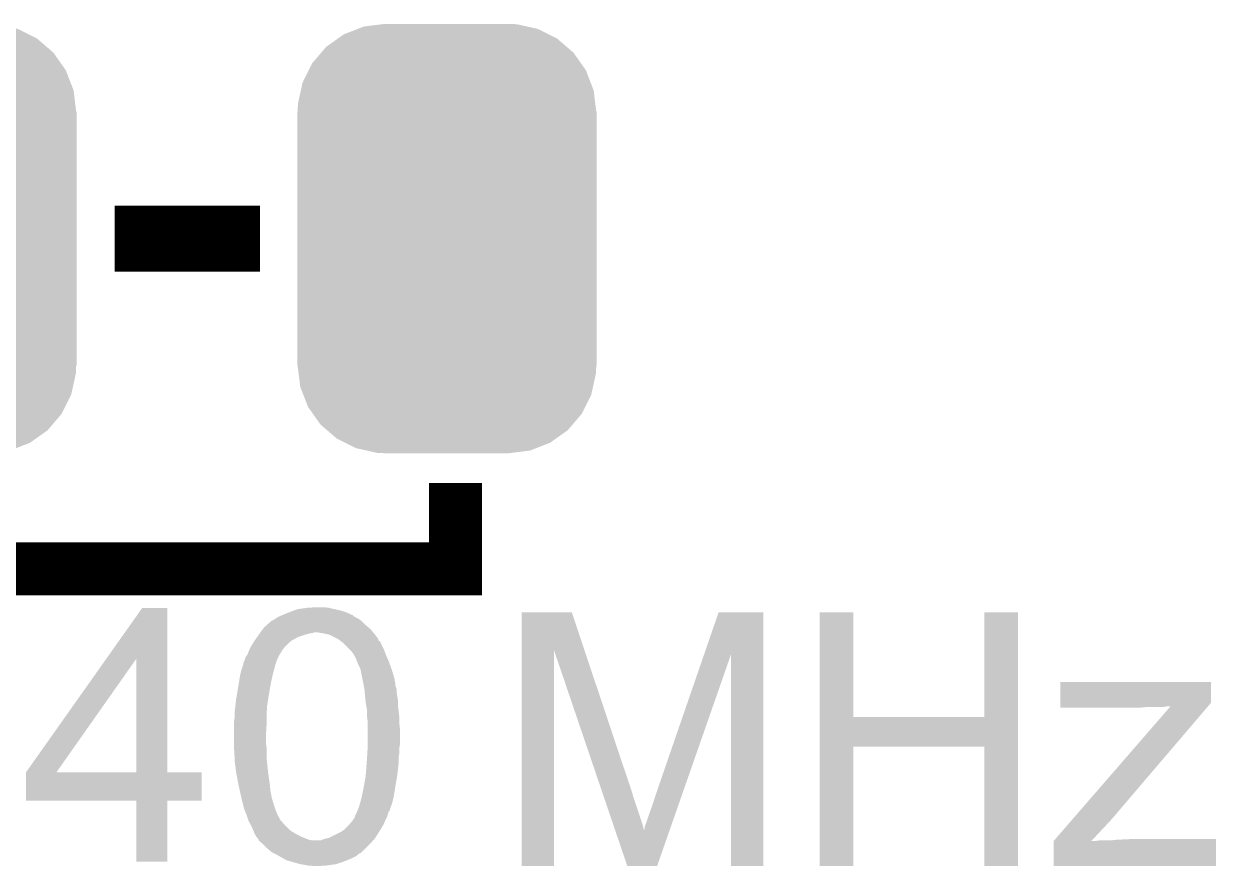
# Model space of a CAD drawing. Extents: x -4.2 to 27.1, y -3.9 to 55.1.
# Drawn here: x 15.232 to 19.815, y 8.255 to 11.493 of the extents above; entities that cross this region are included whole.
import ezdxf

# ---------------------------------------------------------------- set-up
doc = ezdxf.new("R2010")
doc.units = 0
doc.layers.get('0').update_dxf_attribs({"linetype": 'CONTINUOUS'})
doc.layers.add('MCP2517FD_CLICK_GTO', color=14, linetype='CONTINUOUS')
doc.layers.add('MCP2517FD_CLICK_GTS', color=12, linetype='CONTINUOUS')

# ---------------------------------------------------------------- blocks, each defined once
blk = doc.blocks.new('CUSTOM_99')
for points in [[(-0.250324, 0.823868), (-0.23749, 0.8255), (0.269384, 0.823868), (0.23749, 0.8255)], [(-0.419776, 0.768546), (-0.39657, 0.785018), (0.42393, 0.768546), (0.391218, 0.785018)], [(-0.39657, 0.785018), (-0.343448, 0.805738), (0.391218, 0.785018), (0.350068, 0.805738)], [(-0.343448, 0.805738), (-0.319526, 0.815068), (0.350068, 0.805738), (0.308548, 0.815068)], [(-0.319526, 0.815068), (-0.250324, 0.823868), (0.308548, 0.815068), (0.269384, 0.823868)], [(-0.483376, 0.714526), (-0.464004, 0.73715), (0.486544, 0.714526), (0.460322, 0.73715)], [(-0.464004, 0.73715), (-0.419776, 0.768546), (0.460322, 0.73715), (0.42393, 0.768546)], [(-0.51779, 0.674334), (-0.483376, 0.714526), (0.514848, 0.674334), (0.486544, 0.714526)], [(-0.554702, 0.600332), (-0.53147, 0.64691), (0.552124, 0.600332), (0.534158, 0.64691)], [(-0.53147, 0.64691), (-0.51779, 0.674334), (0.534158, 0.64691), (0.514848, 0.674334)], [(-0.561454, 0.569754), (-0.554702, 0.600332), (0.563916, 0.569754), (0.552124, 0.600332)], [(-0.57253, 0.51958), (-0.561454, 0.569754), (0.570106, 0.51958), (0.563916, 0.569754)], [(-0.57404, 0.48768), (-0.57253, 0.51958), (0.57404, 0.48768), (0.570106, 0.51958)], [(-0.57531, -0.48768), (-0.57531, 0.48768), (0.57531, -0.48768), (0.57531, 0.48768)], [(-0.570104, -0.51958), (-0.57404, -0.48768), (0.57253, -0.51958), (0.57404, -0.48768)], [(-0.563916, -0.569754), (-0.570104, -0.51958), (0.561452, -0.569754), (0.57253, -0.51958)], [(-0.552122, -0.600332), (-0.563916, -0.569754), (0.554702, -0.600332), (0.561452, -0.569754)], [(-0.534158, -0.64691), (-0.552122, -0.600332), (0.531468, -0.64691), (0.554702, -0.600332)], [(-0.514846, -0.674334), (-0.534158, -0.64691), (0.51779, -0.674334), (0.531468, -0.64691)], [(-0.486544, -0.714526), (-0.514846, -0.674334), (0.483374, -0.714526), (0.51779, -0.674334)], [(-0.46032, -0.73715), (-0.486544, -0.714526), (0.464004, -0.73715), (0.483374, -0.714526)], [(-0.42393, -0.768546), (-0.46032, -0.73715), (0.419774, -0.768546), (0.464004, -0.73715)], [(-0.391216, -0.785018), (-0.42393, -0.768546), (0.39657, -0.785018), (0.419774, -0.768546)], [(-0.350068, -0.805738), (-0.391216, -0.785018), (0.343446, -0.805738), (0.39657, -0.785018)], [(-0.308546, -0.815068), (-0.350068, -0.805738), (0.319526, -0.815068), (0.343446, -0.805738)], [(-0.269384, -0.823868), (-0.308546, -0.815068), (0.250322, -0.823868), (0.319526, -0.815068)], [(-0.23749, -0.8255), (-0.269384, -0.823868), (0.23749, -0.8255), (0.250322, -0.823868)]]:
    blk.add_solid(points)

msp = doc.modelspace()

# ---------------------------------------------------------------- linework, layer by layer
at = {"layer": 'MCP2517FD_CLICK_GTO'}
for points, const_width in [([(15.58036, 10.668), (16.13916, 10.668)], 0.254), ([(15.113, 9.398), (16.891, 9.398), (16.891, 9.7282)], 0.2032)]:
    msp.add_lwpolyline(points, dxfattribs=dict(at, const_width=const_width))
for points in [[(15.548764, 9.052502), (15.687034, 9.248118), (15.783568, 9.052502), (15.78356, 9.248118)], [(15.687034, 9.248118), (15.68705, 9.24814), (15.78356, 9.248118), (15.68705, 9.24814)], [(16.200116, 9.207498), (16.20774, 9.21258), (16.515082, 9.207498), (16.504922, 9.21258)], [(16.20774, 9.21258), (16.21916, 9.217656), (16.504922, 9.21258), (16.497308, 9.217656)], [(16.21916, 9.217656), (16.224834, 9.220178), (16.497308, 9.217656), (16.4973, 9.220178)], [(16.224834, 9.220178), (16.224884, 9.2202), (16.4973, 9.220178), (16.494764, 9.2202)], [(16.224884, 9.2202), (16.2306, 9.22274), (16.494764, 9.2202), (16.489048, 9.22274)], [(16.2306, 9.22274), (16.24965, 9.23036), (16.489048, 9.22274), (16.471898, 9.23036)], [(16.24965, 9.23036), (16.256, 9.2329), (16.471898, 9.23036), (16.464278, 9.2329)], [(16.256, 9.2329), (16.269964, 9.237978), (16.464278, 9.2329), (16.44904, 9.237978)], [(16.269964, 9.237978), (16.283942, 9.24306), (16.44904, 9.237978), (16.426176, 9.24306)], [(16.283942, 9.24306), (16.3195, 9.24814), (16.426176, 9.24306), (16.403318, 9.24814)], [(16.3195, 9.24814), (16.357598, 9.25068), (16.403318, 9.24814), (16.385538, 9.25068)], [(17.145018, 9.085446), (17.14502, 9.230344), (17.386522, 9.085446), (17.338044, 9.230344)], [(17.14502, 9.230344), (17.145022, 9.23036), (17.338044, 9.230344), (17.145022, 9.23036)], [(17.84675, 9.070216), (17.901928, 9.230338), (18.074636, 9.070216), (18.07464, 9.230338)], [(17.901928, 9.230338), (17.901936, 9.23036), (18.07464, 9.230338), (17.901936, 9.23036)], [(18.290552, 8.82904), (18.29056, 9.230338), (18.420102, 8.82904), (18.42008, 9.230338)], [(18.29056, 9.230338), (18.290562, 9.23036), (18.42008, 9.230338), (18.290562, 9.23036)], [(18.923, 8.829062), (18.92302, 9.230338), (19.05253, 8.829062), (19.05254, 9.230338)], [(18.92302, 9.230338), (18.923022, 9.23036), (19.05254, 9.230338), (18.923022, 9.23036)], [(16.141468, 9.15416), (16.150704, 9.16686), (16.574228, 9.15416), (16.563342, 9.16686)], [(16.150704, 9.16686), (16.1544, 9.17194), (16.563342, 9.16686), (16.557416, 9.17194)], [(16.1544, 9.17194), (16.16569, 9.1821), (16.557416, 9.17194), (16.54556, 9.1821)], [(16.16569, 9.1821), (16.179806, 9.1948), (16.54556, 9.1821), (16.53286, 9.1948)], [(16.179806, 9.1948), (16.18234, 9.194822), (16.53286, 9.1948), (16.532838, 9.194822)], [(16.18234, 9.194822), (16.182352, 9.197338), (16.532838, 9.194822), (16.530322, 9.197338)], [(16.182352, 9.197338), (16.182354, 9.197346), (16.530322, 9.197338), (16.53031, 9.197346)], [(16.182354, 9.197346), (16.192502, 9.202422), (16.53031, 9.197346), (16.522696, 9.202422)], [(16.192502, 9.202422), (16.200116, 9.207498), (16.522696, 9.202422), (16.515082, 9.207498)], [(16.116298, 9.1186), (16.119854, 9.123682), (16.256846, 9.1186), (16.26362, 9.123682)], [(16.119854, 9.123682), (16.128744, 9.13638), (16.26362, 9.123682), (16.286482, 9.13638)], [(16.128744, 9.13638), (16.13408, 9.144), (16.286482, 9.13638), (16.30934, 9.144)], [(16.13408, 9.144), (16.137774, 9.14908), (16.30934, 9.144), (16.32712, 9.14908)], [(16.137774, 9.14908), (16.139622, 9.151622), (16.32712, 9.14908), (16.342362, 9.151622)], [(16.139622, 9.151622), (16.141468, 9.15416), (16.342362, 9.151622), (16.347444, 9.15416)], [(16.388068, 9.149082), (16.357598, 9.15416), (16.57858, 9.149082), (16.574228, 9.15416)], [(16.38808, 9.14908), (16.388068, 9.149082), (16.578582, 9.14908), (16.57858, 9.149082)], [(16.400782, 9.146538), (16.38808, 9.14908), (16.580488, 9.146538), (16.578582, 9.14908)], [(16.41348, 9.14146), (16.400782, 9.146538), (16.584296, 9.14146), (16.580488, 9.146538)], [(16.43888, 9.128758), (16.41348, 9.14146), (16.59382, 9.128758), (16.584296, 9.14146)], [(16.438884, 9.128756), (16.43888, 9.128758), (16.59382, 9.128756), (16.59382, 9.128758)], [(16.445656, 9.123676), (16.438884, 9.128756), (16.593828, 9.123676), (16.59382, 9.128756)], [(16.452432, 9.118594), (16.445656, 9.123676), (16.601442, 9.118594), (16.593828, 9.123676)], [(16.092932, 9.072882), (16.094962, 9.07796), (16.2179, 9.072882), (16.220442, 9.07796)], [(16.094962, 9.07796), (16.09598, 9.080506), (16.220442, 9.07796), (16.22298, 9.080506)], [(16.09598, 9.080506), (16.096996, 9.083044), (16.22298, 9.080506), (16.222984, 9.083044)], [(16.096996, 9.083044), (16.10106, 9.093202), (16.222984, 9.083044), (16.231108, 9.093202)], [(16.10106, 9.093202), (16.102582, 9.09574), (16.231108, 9.093202), (16.23314, 9.09574)], [(16.102582, 9.09574), (16.114774, 9.11606), (16.23314, 9.09574), (16.253462, 9.11606)], [(16.114774, 9.11606), (16.116298, 9.1186), (16.253462, 9.11606), (16.256846, 9.1186)], [(16.4592, 9.113518), (16.452432, 9.118594), (16.603474, 9.113518), (16.601442, 9.118594)], [(16.466818, 9.1059), (16.4592, 9.113518), (16.60652, 9.1059), (16.603474, 9.113518)], [(16.487138, 9.08558), (16.466818, 9.1059), (16.61668, 9.08558), (16.60652, 9.1059)], [(16.492222, 9.080496), (16.487138, 9.08558), (16.618588, 9.080496), (16.61668, 9.08558)], [(16.494762, 9.07542), (16.492222, 9.080496), (16.62049, 9.07542), (16.618588, 9.080496)], [(16.497302, 9.072878), (16.494762, 9.07542), (16.621444, 9.072878), (16.62049, 9.07542)], [(17.145, 8.255022), (17.145018, 9.085446), (17.269438, 8.255022), (17.26946, 9.085446)], [(17.454822, 8.539476), (17.26946, 9.085446), (17.56918, 8.539476), (17.386522, 9.085446)], [(15.240024, 8.615716), (15.548764, 9.052502), (15.356864, 8.615716), (15.664144, 9.052502)], [(15.664158, 8.61568), (15.664144, 9.052502), (15.783582, 8.61568), (15.783568, 9.052502)], [(16.073964, 9.027158), (16.07566, 9.032244), (16.19758, 9.027158), (16.199274, 9.032244)], [(16.07566, 9.032244), (16.075662, 9.034782), (16.199274, 9.032244), (16.20012, 9.034782)], [(16.075662, 9.034782), (16.0782, 9.0424), (16.20012, 9.034782), (16.20266, 9.0424)], [(16.0782, 9.0424), (16.080742, 9.047482), (16.20266, 9.0424), (16.204692, 9.047482)], [(16.080742, 9.047482), (16.082646, 9.0551), (16.204692, 9.047482), (16.20774, 9.0551)], [(16.082646, 9.0551), (16.083282, 9.057644), (16.20774, 9.0551), (16.209012, 9.057644)], [(16.083282, 9.057644), (16.088996, 9.065262), (16.209012, 9.057644), (16.212822, 9.065262)], [(16.088996, 9.065262), (16.0909, 9.0678), (16.212822, 9.065262), (16.214512, 9.0678)], [(16.0909, 9.0678), (16.092932, 9.072882), (16.214512, 9.0678), (16.2179, 9.072882)], [(16.501656, 9.06526), (16.497302, 9.072878), (16.6243, 9.06526), (16.621444, 9.072878)], [(16.50746, 9.0551), (16.501656, 9.06526), (16.628816, 9.0551), (16.6243, 9.06526)], [(16.512224, 9.0424), (16.50746, 9.0551), (16.63446, 9.0424), (16.628816, 9.0551)], [(16.51508, 9.03478), (16.512224, 9.0424), (16.637232, 9.03478), (16.63446, 9.0424)], [(16.52524, 9.01446), (16.51508, 9.03478), (16.64462, 9.01446), (16.637232, 9.03478)], [(17.66824, 8.55218), (17.84675, 9.070216), (17.769378, 8.55218), (17.950138, 9.070216)], [(17.95018, 8.255022), (17.950138, 9.070216), (18.074618, 8.255022), (18.074636, 9.070216)], [(16.058726, 8.96366), (16.062536, 8.98652), (16.18234, 8.96366), (16.18742, 8.98652)], [(16.062536, 8.98652), (16.06296, 8.98906), (16.18742, 8.98652), (16.188054, 8.98906)], [(16.06296, 8.98906), (16.06804, 9.009378), (16.188054, 8.98906), (16.193134, 9.009378)], [(16.06804, 9.009378), (16.073964, 9.027158), (16.193134, 9.009378), (16.19758, 9.027158)], [(16.52524, 9.014458), (16.52524, 9.01446), (16.644622, 9.014458), (16.64462, 9.01446)], [(16.531846, 8.981436), (16.52524, 9.014458), (16.65478, 8.981436), (16.644622, 9.014458)], [(16.05407, 8.93572), (16.058726, 8.96366), (16.17726, 8.93572), (16.18234, 8.96366)], [(16.532354, 8.978896), (16.531846, 8.981436), (16.654782, 8.978896), (16.65478, 8.981436)], [(16.53337, 8.973816), (16.532354, 8.978896), (16.65732, 8.973816), (16.654782, 8.978896)], [(16.534894, 8.966198), (16.53337, 8.973816), (16.657322, 8.966198), (16.65732, 8.973816)], [(16.536418, 8.958576), (16.534894, 8.966198), (16.65986, 8.958576), (16.657322, 8.966198)], [(16.53845, 8.948416), (16.536418, 8.958576), (16.659862, 8.948416), (16.65986, 8.958576)], [(16.54048, 8.93826), (16.53845, 8.948416), (16.663924, 8.93826), (16.659862, 8.948416)], [(16.540724, 8.935716), (16.54048, 8.93826), (16.66494, 8.935716), (16.663924, 8.93826)], [(19.215102, 8.882376), (19.21512, 8.963638), (19.794216, 8.882376), (19.79422, 8.963638)], [(19.21512, 8.963638), (19.215122, 8.96366), (19.79422, 8.963638), (19.215122, 8.96366)], [(16.044896, 8.87222), (16.04772, 8.89762), (16.1671, 8.87222), (16.171006, 8.89762)], [(16.04772, 8.89762), (16.04899, 8.90524), (16.171006, 8.89762), (16.17218, 8.90524)], [(16.04899, 8.90524), (16.05407, 8.93572), (16.17218, 8.90524), (16.17726, 8.93572)], [(16.541932, 8.92302), (16.540724, 8.935716), (16.66494, 8.92302), (16.66494, 8.935716)], [(16.543626, 8.90524), (16.541932, 8.92302), (16.66748, 8.90524), (16.66494, 8.92302)], [(16.545078, 8.889998), (16.543626, 8.90524), (16.67002, 8.889998), (16.66748, 8.90524)], [(16.04264, 8.8519), (16.044896, 8.87222), (16.165648, 8.8519), (16.1671, 8.87222)], [(16.04264, 8.83666), (16.04264, 8.8519), (16.16456, 8.83666), (16.165648, 8.8519)], [(16.54556, 8.88492), (16.545078, 8.889998), (16.67002, 8.88492), (16.67002, 8.889998)], [(16.548332, 8.86968), (16.54556, 8.88492), (16.67002, 8.86968), (16.67002, 8.88492)], [(16.55064, 8.856978), (16.548332, 8.86968), (16.671608, 8.856978), (16.67002, 8.86968)], [(16.55064, 8.84936), (16.55064, 8.856978), (16.67256, 8.84936), (16.671608, 8.856978)], [(16.55064, 8.83412), (16.55064, 8.84936), (16.674254, 8.83412), (16.67256, 8.84936)], [(19.2151, 8.86968), (19.215102, 8.882376), (19.783384, 8.86968), (19.794216, 8.882376)], [(19.2151, 8.86714), (19.2151, 8.86968), (19.611338, 8.86714), (19.626578, 8.86968)], [(19.2151, 8.864622), (19.2151, 8.86714), (19.5252, 8.864622), (19.55038, 8.86714)], [(19.524982, 8.8646), (19.2151, 8.864622), (19.524982, 8.8646), (19.5252, 8.864622)], [(19.260214, 8.432802), (19.639232, 8.86968), (19.410682, 8.432802), (19.783384, 8.86968)], [(16.0401, 8.8138), (16.04264, 8.831582), (16.16456, 8.8138), (16.16456, 8.831582)], [(16.0401, 8.796018), (16.0401, 8.8138), (16.16456, 8.796018), (16.16456, 8.8138)], [(16.04264, 8.831582), (16.04264, 8.83666), (16.16456, 8.831582), (16.16456, 8.83666)], [(16.551488, 8.826498), (16.55064, 8.83412), (16.6751, 8.826498), (16.674254, 8.83412)], [(16.55318, 8.811258), (16.551488, 8.826498), (16.6751, 8.811258), (16.6751, 8.826498)], [(16.55318, 8.80364), (16.55318, 8.811258), (16.6751, 8.80364), (16.6751, 8.811258)], [(16.55318, 8.778242), (16.55318, 8.80364), (16.67764, 8.778242), (16.6751, 8.80364)], [(18.29055, 8.71474), (18.290552, 8.82904), (19.052528, 8.71474), (19.05253, 8.82904)], [(18.420102, 8.82904), (18.923, 8.829062), (19.05253, 8.82904), (19.05253, 8.829062)], [(16.0401, 8.75284), (16.0401, 8.796018), (16.16202, 8.75284), (16.16456, 8.796018)], [(16.55318, 8.724898), (16.55318, 8.778242), (16.67764, 8.724898), (16.67764, 8.778242)], [(16.0401, 8.729982), (16.0401, 8.75284), (16.16202, 8.729982), (16.16202, 8.75284)], [(16.0401, 8.7122), (16.0401, 8.729982), (16.16456, 8.7122), (16.16202, 8.729982)], [(16.0401, 8.702038), (16.0401, 8.7122), (16.16456, 8.702038), (16.16456, 8.7122)], [(16.552068, 8.69188), (16.553178, 8.709658), (16.6751, 8.69188), (16.6751, 8.709658)], [(16.553178, 8.709658), (16.55318, 8.70966), (16.6751, 8.709658), (16.6751, 8.70966)], [(16.55318, 8.70966), (16.55318, 8.724898), (16.6751, 8.70966), (16.67764, 8.724898)], [(18.29054, 8.255022), (18.29055, 8.714718), (18.420058, 8.255022), (18.42008, 8.714718)], [(18.29055, 8.714718), (18.29055, 8.71474), (18.42008, 8.714718), (18.922978, 8.71474)], [(18.923, 8.255022), (18.922978, 8.71474), (19.052518, 8.255022), (19.052528, 8.71474)], [(16.041794, 8.671562), (16.0401, 8.702038), (16.16456, 8.671562), (16.16456, 8.702038)], [(16.04264, 8.65632), (16.041794, 8.671562), (16.166254, 8.65632), (16.16456, 8.671562)], [(16.54955, 8.65378), (16.55064, 8.66902), (16.67256, 8.65378), (16.67256, 8.66902)], [(16.55064, 8.66902), (16.550956, 8.674098), (16.67256, 8.66902), (16.67256, 8.674098)], [(16.550956, 8.674098), (16.552068, 8.69188), (16.67256, 8.674098), (16.6751, 8.69188)], [(15.24, 8.506482), (15.240002, 8.615658), (15.915618, 8.506482), (15.91564, 8.615658)], [(15.240002, 8.61568), (15.240004, 8.615686), (15.664158, 8.61568), (15.612944, 8.615686)], [(15.240002, 8.615658), (15.240002, 8.61568), (15.91564, 8.615658), (15.783582, 8.61568)], [(15.240004, 8.615686), (15.240024, 8.615716), (15.612944, 8.615686), (15.356864, 8.615716)], [(16.043594, 8.6487), (16.04264, 8.65632), (16.1671, 8.6487), (16.166254, 8.65632)], [(16.046768, 8.6233), (16.043594, 8.6487), (16.16964, 8.6233), (16.1671, 8.6487)], [(16.04772, 8.61568), (16.046768, 8.6233), (16.17068, 8.61568), (16.16964, 8.6233)], [(16.05534, 8.57504), (16.04772, 8.61568), (16.176222, 8.57504), (16.17068, 8.61568)], [(16.546146, 8.60806), (16.5481, 8.63346), (16.66748, 8.60806), (16.670302, 8.63346)], [(16.5481, 8.63346), (16.54955, 8.65378), (16.670302, 8.63346), (16.67256, 8.65378)], [(16.056974, 8.56742), (16.05534, 8.57504), (16.17726, 8.56742), (16.176222, 8.57504)], [(16.5354, 8.54456), (16.54556, 8.600438), (16.656896, 8.54456), (16.666208, 8.600438)], [(16.54556, 8.600438), (16.546146, 8.60806), (16.666208, 8.600438), (16.66748, 8.60806)], [(16.062418, 8.542018), (16.056974, 8.56742), (16.1798, 8.542018), (16.17726, 8.56742)], [(16.06296, 8.53948), (16.062418, 8.542018), (16.180308, 8.53948), (16.1798, 8.542018)], [(16.068236, 8.516618), (16.06296, 8.53948), (16.18488, 8.516618), (16.180308, 8.53948)], [(16.53032, 8.5217), (16.5354, 8.54456), (16.653086, 8.5217), (16.656896, 8.54456)], [(17.455684, 8.536934), (17.454822, 8.539476), (17.569186, 8.536934), (17.56918, 8.539476)], [(17.456546, 8.534394), (17.455684, 8.536934), (17.57172, 8.534394), (17.569186, 8.536934)], [(17.45827, 8.529318), (17.456546, 8.534394), (17.571722, 8.529318), (17.57172, 8.534394)], [(17.497074, 8.41502), (17.45827, 8.529318), (17.609818, 8.41502), (17.571722, 8.529318)], [(17.64538, 8.4836), (17.66824, 8.55218), (17.745448, 8.4836), (17.769378, 8.55218)], [(15.664158, 8.50646), (15.24, 8.506482), (15.915618, 8.50646), (15.915618, 8.506482)], [(15.66416, 8.506438), (15.664158, 8.50646), (15.78356, 8.506438), (15.915618, 8.50646)], [(15.66418, 8.272802), (15.66416, 8.506438), (15.783538, 8.272802), (15.78356, 8.506438)], [(16.07058, 8.50646), (16.068236, 8.516618), (16.187928, 8.50646), (16.18488, 8.516618)], [(16.074392, 8.49122), (16.07058, 8.50646), (16.1925, 8.49122), (16.187928, 8.50646)], [(16.0782, 8.475982), (16.074392, 8.49122), (16.19758, 8.475982), (16.1925, 8.49122)], [(16.51711, 8.475976), (16.52016, 8.483598), (16.63954, 8.475976), (16.642396, 8.483598)], [(16.52016, 8.483598), (16.523788, 8.496298), (16.642396, 8.483598), (16.647158, 8.496298)], [(16.523788, 8.496298), (16.52524, 8.50138), (16.647158, 8.496298), (16.648428, 8.50138)], [(16.52524, 8.50138), (16.52905, 8.51662), (16.648428, 8.50138), (16.65224, 8.51662)], [(16.52905, 8.51662), (16.53032, 8.5217), (16.65224, 8.51662), (16.653086, 8.5217)], [(17.63522, 8.45566), (17.64538, 8.4836), (17.7357, 8.45566), (17.745448, 8.4836)], [(16.08125, 8.46836), (16.0782, 8.475982), (16.20012, 8.46836), (16.19758, 8.475982)], [(16.08836, 8.45058), (16.08125, 8.46836), (16.20774, 8.45058), (16.20012, 8.46836)], [(16.094286, 8.432804), (16.08836, 8.45058), (16.217898, 8.432804), (16.20774, 8.45058)], [(16.095128, 8.430282), (16.094286, 8.432804), (16.2179, 8.430282), (16.217898, 8.432804)], [(16.484602, 8.417562), (16.4973, 8.432802), (16.615268, 8.417562), (16.622042, 8.432802)], [(16.4973, 8.432802), (16.499838, 8.437876), (16.622042, 8.432802), (16.624298, 8.437876)], [(16.499838, 8.437876), (16.49984, 8.43788), (16.624298, 8.437876), (16.6243, 8.43788)], [(16.49984, 8.43788), (16.502376, 8.440418), (16.6243, 8.43788), (16.625568, 8.440418)], [(16.502376, 8.440418), (16.50492, 8.448038), (16.625568, 8.440418), (16.62938, 8.448038)], [(16.50492, 8.448038), (16.51, 8.4582), (16.62938, 8.448038), (16.631922, 8.4582)], [(16.51, 8.4582), (16.513046, 8.465816), (16.631922, 8.4582), (16.63446, 8.465816)], [(16.513046, 8.465816), (16.515076, 8.470894), (16.63446, 8.465816), (16.639534, 8.470894)], [(16.515076, 8.470894), (16.51711, 8.475976), (16.639534, 8.470894), (16.63954, 8.475976)], [(17.62252, 8.417558), (17.63522, 8.45566), (17.722404, 8.417558), (17.7357, 8.45566)], [(19.189704, 8.351526), (19.260214, 8.432802), (19.334534, 8.351526), (19.410682, 8.432802)], [(16.095134, 8.43026), (16.095128, 8.430282), (16.22043, 8.43026), (16.2179, 8.430282)], [(16.09598, 8.427722), (16.095134, 8.43026), (16.222338, 8.427722), (16.22043, 8.43026)], [(16.100336, 8.420102), (16.09598, 8.427722), (16.22806, 8.420102), (16.222338, 8.427722)], [(16.10614, 8.409942), (16.100336, 8.420102), (16.23822, 8.409942), (16.22806, 8.420102)], [(16.11376, 8.392162), (16.10614, 8.409942), (16.255998, 8.392162), (16.23822, 8.409942)], [(16.11376, 8.39216), (16.11376, 8.392162), (16.256002, 8.39216), (16.255998, 8.392162)], [(16.11884, 8.37946), (16.11376, 8.39216), (16.276322, 8.37946), (16.256002, 8.39216)], [(16.405858, 8.364218), (16.451578, 8.38708), (16.582734, 8.364218), (16.597282, 8.38708)], [(16.451578, 8.38708), (16.454964, 8.38962), (16.597282, 8.38708), (16.5989, 8.38962)], [(16.454964, 8.38962), (16.461738, 8.3947), (16.5989, 8.38962), (16.601948, 8.3947)], [(16.461738, 8.3947), (16.482058, 8.41502), (16.601948, 8.3947), (16.61414, 8.41502)], [(16.482058, 8.41502), (16.484602, 8.417562), (16.61414, 8.41502), (16.615268, 8.417562)], [(17.503964, 8.394728), (17.497074, 8.41502), (17.614928, 8.394728), (17.609818, 8.41502)], [(17.551396, 8.255016), (17.503964, 8.394728), (17.665688, 8.255016), (17.714438, 8.394728)], [(17.614928, 8.394728), (17.61744, 8.397246), (17.714438, 8.394728), (17.715318, 8.397246)], [(17.61744, 8.397246), (17.617442, 8.404864), (17.715318, 8.397246), (17.717976, 8.404864)], [(17.617442, 8.404864), (17.62252, 8.417558), (17.717976, 8.404864), (17.722404, 8.417558)], [(16.11884, 8.379458), (16.11884, 8.37946), (16.276326, 8.379458), (16.276322, 8.37946)], [(16.126458, 8.366762), (16.11884, 8.379458), (16.301718, 8.366762), (16.276326, 8.379458)], [(16.12646, 8.36676), (16.126458, 8.366762), (16.30172, 8.36676), (16.301718, 8.366762)], [(16.131538, 8.36168), (16.12646, 8.36676), (16.314422, 8.36168), (16.30172, 8.36676)], [(16.134078, 8.356604), (16.131538, 8.36168), (16.327114, 8.356604), (16.314422, 8.36168)], [(16.13408, 8.356602), (16.134078, 8.356604), (16.327118, 8.356602), (16.327114, 8.356604)], [(16.13408, 8.354068), (16.13408, 8.356602), (16.342312, 8.354068), (16.327118, 8.356602)], [(16.13409, 8.35406), (16.13408, 8.354068), (16.342358, 8.35406), (16.342312, 8.354068)], [(16.15186, 8.33882), (16.13409, 8.35406), (16.560544, 8.33882), (16.57426, 8.35406)], [(16.372836, 8.35406), (16.385538, 8.359138), (16.57426, 8.35406), (16.578832, 8.359138)], [(16.385538, 8.359138), (16.395698, 8.361678), (16.578832, 8.359138), (16.581118, 8.361678)], [(16.395698, 8.361678), (16.405858, 8.364218), (16.581118, 8.361678), (16.582734, 8.364218)], [(19.1897, 8.255022), (19.189702, 8.35152), (19.814518, 8.255022), (19.814538, 8.35152)], [(19.189702, 8.35152), (19.189704, 8.351526), (19.33453, 8.35152), (19.334534, 8.351526)], [(19.349722, 8.35152), (19.364962, 8.35406), (19.814538, 8.35152), (19.814538, 8.35406)], [(19.40814, 8.35406), (19.43354, 8.3566), (19.814538, 8.35406), (19.814538, 8.3566)], [(19.43354, 8.3566), (19.486418, 8.359118), (19.814538, 8.3566), (19.81454, 8.359118)], [(19.486418, 8.359118), (19.48688, 8.35914), (19.81454, 8.359118), (19.48688, 8.35914)], [(16.1544, 8.33628), (16.15186, 8.33882), (16.55826, 8.33628), (16.560544, 8.33882)], [(16.1671, 8.323578), (16.1544, 8.33628), (16.545556, 8.323578), (16.55826, 8.33628)], [(16.18488, 8.30834), (16.1671, 8.323578), (16.530316, 8.30834), (16.545556, 8.323578)], [(16.18996, 8.3058), (16.18488, 8.30834), (16.527776, 8.3058), (16.530316, 8.30834)], [(16.195048, 8.303256), (16.18996, 8.3058), (16.520158, 8.303256), (16.527776, 8.3058)], [(16.2052, 8.29818), (16.195048, 8.303256), (16.51508, 8.29818), (16.520158, 8.303256)], [(16.21409, 8.2931), (16.2052, 8.29818), (16.507458, 8.2931), (16.51508, 8.29818)], [(15.783538, 8.27278), (15.66418, 8.272802), (15.783538, 8.27278), (15.783538, 8.272802)], [(16.23187, 8.28294), (16.21409, 8.2931), (16.48714, 8.28294), (16.507458, 8.2931)], [(16.240758, 8.27786), (16.23187, 8.28294), (16.47444, 8.27786), (16.48714, 8.28294)], [(16.258538, 8.27278), (16.240758, 8.27786), (16.461742, 8.27278), (16.47444, 8.27786)], [(16.294098, 8.26262), (16.258538, 8.27278), (16.431258, 8.26262), (16.461742, 8.27278)], [(16.30934, 8.26008), (16.294098, 8.26262), (16.413478, 8.26008), (16.431258, 8.26262)], [(16.322038, 8.25754), (16.30934, 8.26008), (16.3957, 8.25754), (16.413478, 8.26008)], [(16.344898, 8.255), (16.334738, 8.25754), (16.357602, 8.255), (16.3957, 8.25754)], [(17.269438, 8.255), (17.145, 8.255022), (17.269438, 8.255), (17.269438, 8.255022)], [(17.665684, 8.255), (17.551396, 8.255016), (17.665684, 8.255), (17.665688, 8.255016)], [(18.074618, 8.255), (17.95018, 8.255022), (18.074618, 8.255), (18.074618, 8.255022)], [(18.420058, 8.255), (18.29054, 8.255022), (18.420058, 8.255), (18.420058, 8.255022)], [(19.052518, 8.255), (18.923, 8.255022), (19.052518, 8.255), (19.052518, 8.255022)], [(19.814518, 8.255), (19.1897, 8.255022), (19.814518, 8.255), (19.814518, 8.255022)]]:
    msp.add_solid(points, dxfattribs=at)

# ---------------------------------------------------------------- block references
at = {"layer": 'MCP2517FD_CLICK_GTS'}
for p in [(14.859, 10.668), (16.85798, 10.668)]:
    msp.add_blockref('CUSTOM_99', p, dxfattribs=at)

doc.saveas('drawing.dxf')
